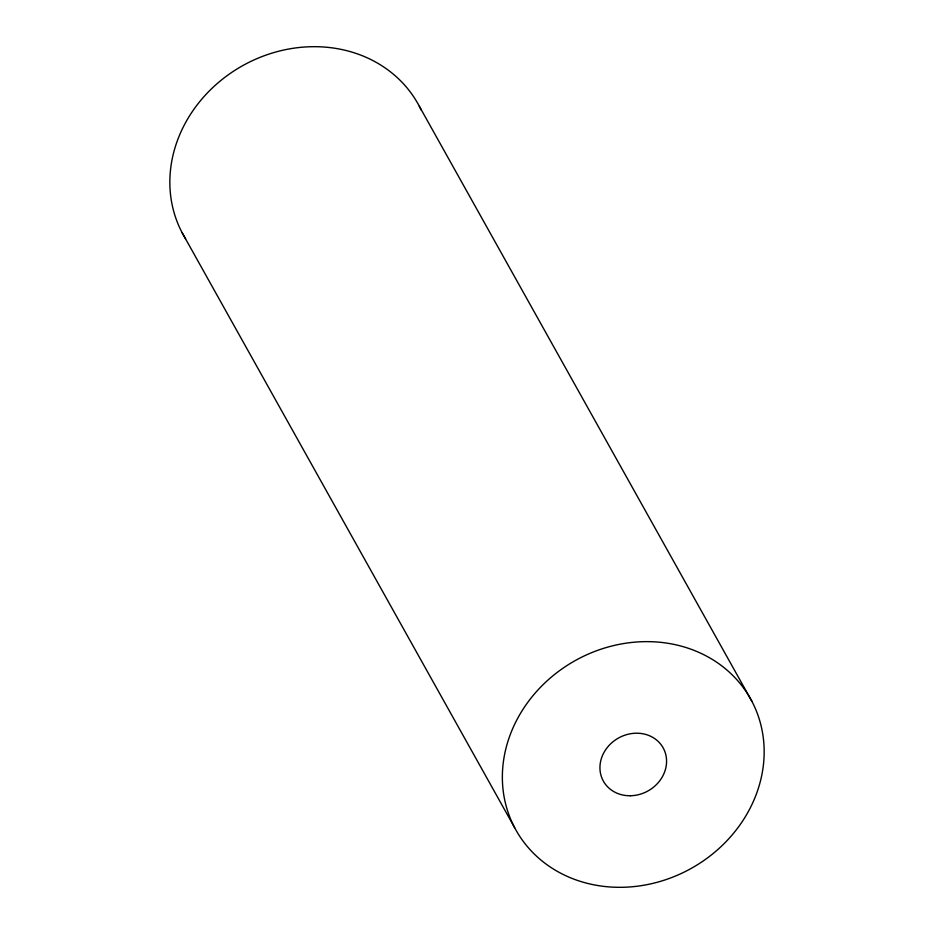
<?xml version="1.0" encoding="UTF-8"?>
<svg xmlns="http://www.w3.org/2000/svg" width="934" height="934" viewBox="0 0 934 934"><rect width="100%" height="100%" fill="white"/><g stroke="black" fill="none" stroke-linecap="round" stroke-linejoin="round"><path stroke-width="1.4" d="M419.354 106.324L751.87 701.282A134.403 119.003 -29.2 0 1 621.904 887.3A134.403 119.003 -29.2 0 1 525.994 704.843A134.403 119.003 -29.2 0 1 751.87 701.282M182.13 232.718L514.646 827.676M185.621 238.847A134.403 119.003 -29.2 0 1 243.961 64.948A134.403 119.003 -29.2 0 1 421.246 110.095M630.368 795.745A34.208 30.297 -29.2 0 0 663.444 748.391A34.208 30.297 -29.2 0 0 605.944 749.301A34.208 30.297 -29.2 0 0 630.368 795.745"/></g></svg>
